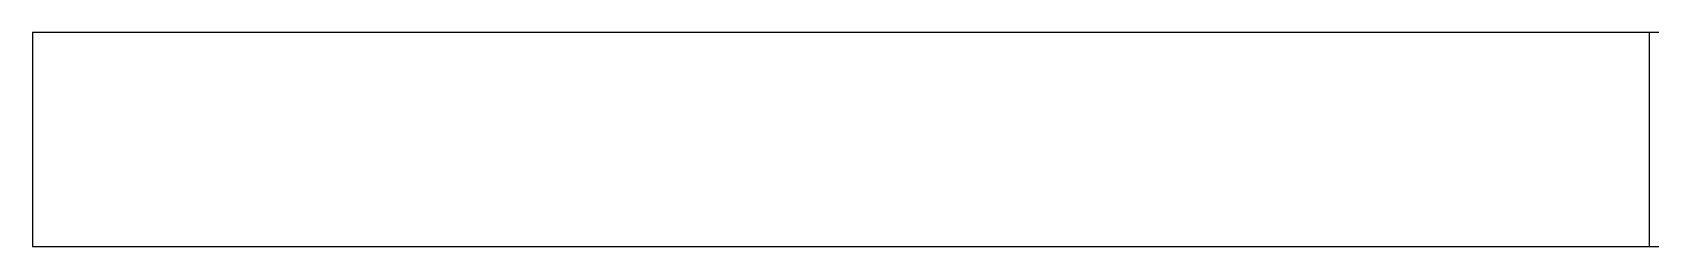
# Model space of a CAD drawing. Extents: x -38350 to 38650, y -35000 to 36000.
# Drawn here: x -7500 to 65, y 35000 to 36000 of the extents above; entities that cross this region are included whole.
import ezdxf

# ---------------------------------------------------------------- set-up
doc = ezdxf.new("R2010")
doc.units = 0
doc.header["$MEASUREMENT"] = 0
doc.layers.add('Layer1', color=10, linetype='Continuous')

msp = doc.modelspace()

# ---------------------------------------------------------------- linework, layer by layer
for p, q in [((7500, 36000), (-7500, 36000)), ((-7500, 36000), (-7500, 35000)), ((-7500, 35000), (7500, 35000))]:
    msp.add_line(p, q)
at = {"layer": 'Layer1'}
for p, q in [((60, 36000), (-7500, 36000)), ((-7500, 36000), (-7500, 35000)), ((60, 35000), (60, 36000)), ((-7500, 35000), (60, 35000))]:
    msp.add_line(p, q, dxfattribs=at)

doc.saveas('drawing.dxf')
